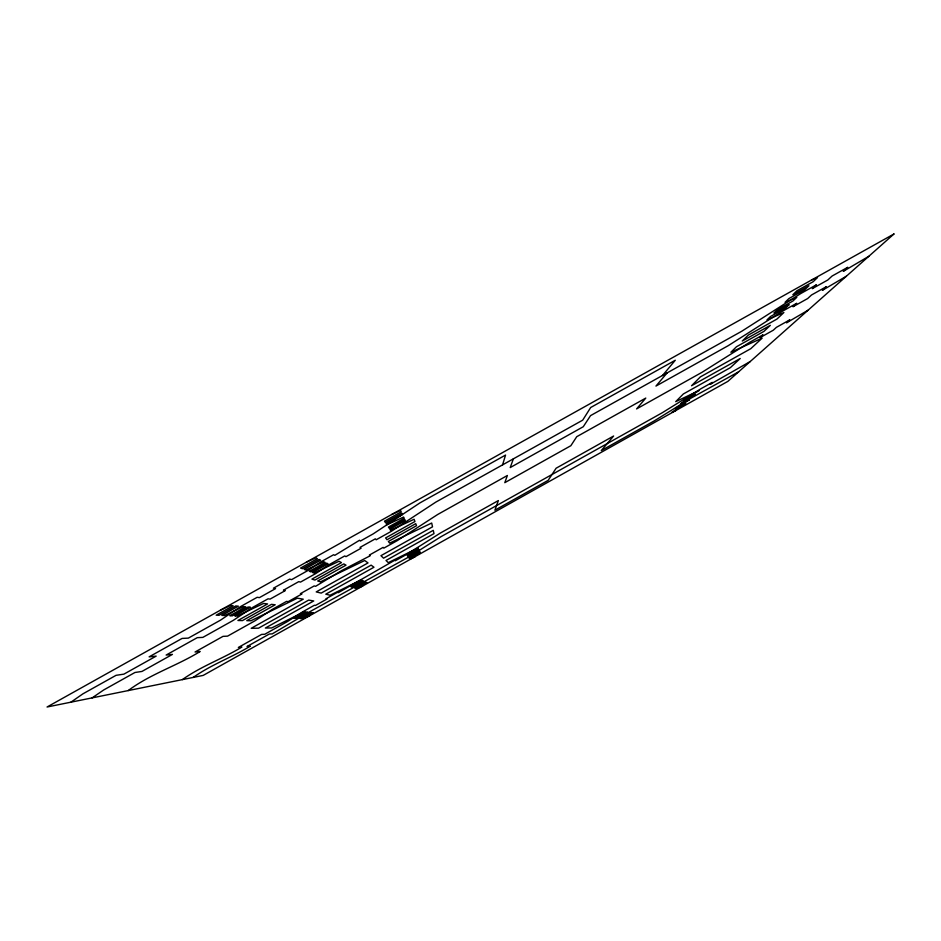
<?xml version="1.0" encoding="UTF-8"?>
<svg xmlns="http://www.w3.org/2000/svg" width="941" height="941" viewBox="0 0 941 941"><rect width="100%" height="100%" fill="white"/><g stroke="black" fill="none" stroke-linecap="round" stroke-linejoin="round"><path stroke-width="1.41" d="M502.529 464.972L505.552 455.068L419.945 502.894L373.212 533.876L360.415 541.028L359.544 540.252L334.773 555.355L333.667 554.708L320.716 561.942L307.66 570.669L291.604 579.644L289.71 579.115L273.443 588.196L275.537 588.619L259.445 597.617L257.164 597.3L240.872 606.404L220.5 620.154L188.365 638.116L182.095 638.433L149.125 656.853L156.171 656.112L123.894 674.144L116.072 675.32L82.949 693.823L70.916 702.174M513.41 458.738L510.234 467.559L583.279 426.72L590.536 415.628L741.72 331.267L800.744 293.557L816.435 284.794L812.306 288.652L827.798 279.995L832.103 276.031L847.747 267.291L843.277 271.349L868.814 256.305M662.429 375.588L675.297 360.238L590.677 407.512L582.702 420.156L435.883 502.071L391.28 531.347L376.177 539.781L375.33 538.84L360.05 547.38L361.073 548.227L345.947 556.684L344.759 555.931L329.444 564.494L315.647 573.622L300.485 582.103L298.779 581.632L283.429 590.219L285.288 590.595L270.091 599.099L268.056 598.817L252.67 607.415L233.227 620.401L202.856 637.386L197.257 637.669L166.145 655.054L172.438 654.395L141.95 671.439L134.963 672.486L103.722 689.953L92.124 697.881M667.251 372.754L655.948 386.081L728.263 345.653L781.853 311.577L796.698 303.284L793.004 306.742L807.672 298.544L811.518 294.992L826.327 286.711L822.328 290.346L846.382 276.207M128.211 690.576C150.489 673.897 176.755 665.946 200.162 651.466L195.058 652.007L223.017 636.363L227.569 636.14L254.917 620.825L272.725 609.145L286.57 601.393L288.228 601.628L301.92 593.959L300.402 593.653L314.223 585.925L315.6 586.314L341.818 570.481L370.189 555.766L369.366 555.072L383.116 547.38L383.81 548.144L397.42 540.534L437.683 514.492L507.375 475.499L504.799 482.674L570.846 445.716L576.739 436.695L645.785 398.078L636.587 408.923L702.033 372.295L749.636 342.324L763.033 334.831L760.022 337.643L773.279 330.22L776.419 327.339L789.793 319.858L786.535 322.81L808.096 310.189M182.366 679.614C201.056 666.263 222.441 658.865 241.908 647.055L238.367 647.432L261.61 634.41L264.774 634.258L287.605 621.46L302.837 611.732L314.365 605.275L315.517 605.428L326.939 599.029L325.892 598.817L337.396 592.371L338.36 592.642L394.82 560.201L395.302 560.742L406.665 554.367L440.376 533.041L498.354 500.577L494.895 510.198L548.18 480.333L556.107 468.23L613.626 436.012L601.275 450.586L654.171 420.945L691.306 397.972L738.638 371.824M193.199 677.426C211.16 664.711 231.604 657.453 250.282 646.173L247.013 646.526L269.326 634.022L272.243 633.869L308.86 612.25L408.523 557.143L440.917 536.746L662.205 412.781L701.057 388.668L712.278 382.387L710.173 384.363L750.259 361.509M309.66 615.743L302.614 618.649L313.341 612.638L301.438 618.602L300.238 618.555L311.142 612.438L296.533 618.402L307.695 612.144L306.507 612.05L295.251 618.355L293.957 618.296L305.307 611.944L304.084 611.838L271.702 627.941L265.35 628.047L313.729 600.958L308.672 600.099L258.54 628.176L251.212 628.306L303.237 599.182L297.391 598.182L250.929 620.754L246.777 620.672L275.195 604.769L271.467 604.357L242.449 620.59L237.932 620.495L267.585 603.922L263.527 603.463L237.261 616.026L234.838 615.932L250.412 607.216L248.106 607.027L232.356 615.826L229.816 615.732L245.754 606.816L243.343 606.616L224.558 615.52L221.829 615.414L238.344 606.18L235.756 605.957L219.041 615.296L216.183 615.179L233.109 605.733L230.392 605.498L220.394 610.191M362.591 586.078L356.192 588.619L366.884 582.632L366.202 582.303L355.427 588.348L354.663 588.054L365.52 581.973L352.275 587.172L363.391 580.938L362.661 580.585L351.452 586.866L350.617 586.561L361.92 580.232L361.168 579.856L330.103 595.23L325.798 594.194L373.977 567.223L371.107 565.141L321.187 593.101L316.223 591.913L368.025 562.918L364.696 560.518L320.458 581.856L317.74 580.973L346.029 565.153L343.783 563.906L314.906 580.056L311.942 579.115L341.442 562.612L339.007 561.259L314.129 573.057L312.565 572.481L328.056 563.824L326.645 563.13L310.965 571.893L309.33 571.281L325.186 562.424L323.704 561.706L305.954 570.034L304.202 569.387L320.622 560.213L319.023 559.436L302.414 568.729L300.579 568.046L317.388 558.648L315.717 557.837L306.307 562.212M415.346 556.519L409.911 559.213L409.57 558.707L420.227 552.743L419.957 552.179L409.229 558.201L408.876 557.672L419.698 551.614L419.427 551.038L408.171 556.613L407.794 556.06L418.874 549.862L418.604 549.25L407.429 555.508L407.053 554.943L418.31 548.638L418.027 548.015L388.28 562.647L385.998 560.483L433.989 533.618L433.272 530.336L383.563 558.178L380.94 555.684L432.519 526.819L431.696 523.031L389.668 543.133L388.362 541.463L416.522 525.713L415.746 523.667L387.01 539.734L385.587 537.934L414.946 521.514L414.099 519.279L390.586 530.312L389.88 529.265L405.3 520.644L404.748 519.467L389.162 528.183L388.421 527.078L404.195 518.268L403.618 517.044L386.904 524.807L386.116 523.619L402.442 514.504L401.831 513.186L385.304 522.408L384.481 521.173L401.195 511.833L400.56 510.445L391.715 514.504M676.261 410.3L671.909 412.393L685.813 403.207L675.273 409.123L676.991 407.441L689.447 399.749L680.519 404.018L682.319 402.266L695.117 394.338L684.154 400.478L686.013 398.666L699.045 390.597L675.709 401.654L683.342 393.973L730.369 367.649L740.214 358.509L691.529 385.751L700.327 376.929L750.777 348.688L762.163 338.113L730.875 352.24L736.462 346.759L763.951 331.373L770.326 325.351L742.273 341.042L748.33 335.078L776.96 319.07L783.888 312.53L766.997 319.881L770.456 316.529L785.464 308.13L789.158 304.613L773.972 313.094L777.584 309.589L792.934 301.002L796.804 297.321L785.053 302.32L788.911 298.568L804.79 289.699L808.931 285.746L792.863 294.721L796.909 290.781L813.165 281.7L817.506 277.56L811.448 280.077M893.95 233.991L727.887 381.364L203.197 675.403L47.05 707.009L893.95 233.991"/></g></svg>
